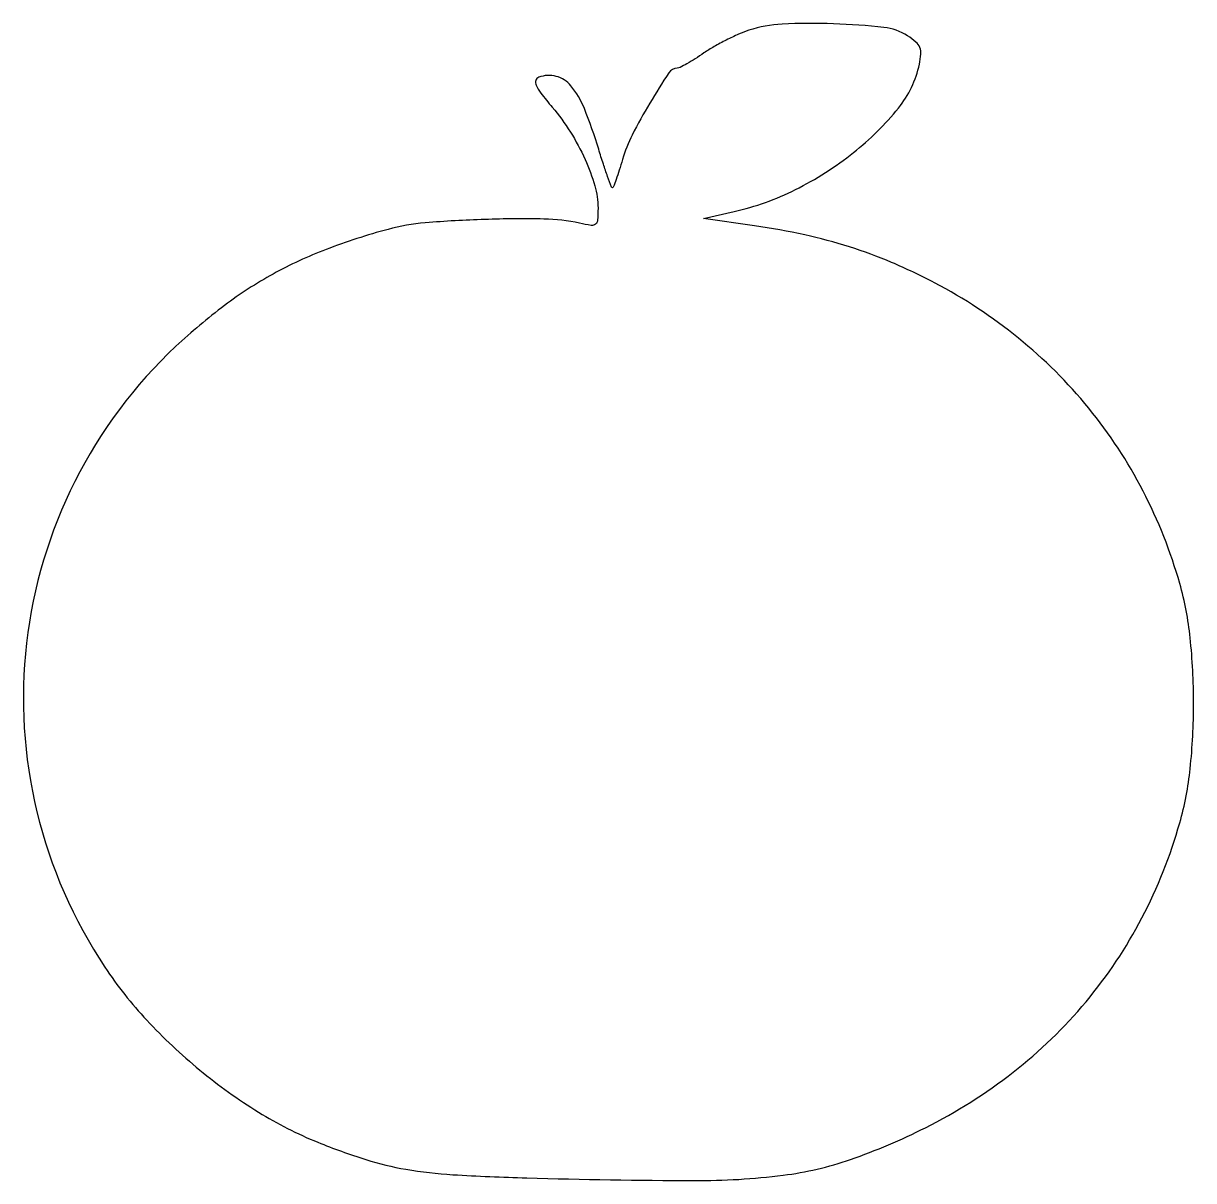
# Model space of a CAD drawing. Extents: x 0 to 206, y 1 to 204.
import ezdxf

# ---------------------------------------------------------------- set-up
doc = ezdxf.new("R2010")
doc.units = 0

msp = doc.modelspace()

# ---------------------------------------------------------------- linework, layer by layer
msp.add_lwpolyline([(127.5, 202.648532, 0.023989), (125.687907, 201.950714, 0.013072), (123.532446, 200.931492, 0.012999), (121.39057, 199.778464, 0.020103), (119.610453, 198.662334, -0.008961), (118.06181, 197.642579, -0.012173), (116.626405, 196.78206, -0.009149), (115.408467, 196.120794, -0.120354), (114.913908, 196, 0.252936), (113.44434, 195.205775, 0.009987), (110.085511, 189.846733, 0.017912), (107.003915, 184.260077, 0.045806), (105.305556, 179.966877, -0.005684), (104.723777, 178.062705, -0.009207), (104.18109, 176.45902, -0.003492), (103.687817, 175.114796, -0.312657), (103.522181, 175, -0.315151), (103.353077, 175.11834, -0.001916), (102.68141, 176.982812, -0.006772), (101.938857, 179.162087, -0.00415), (101.119705, 181.75, 0.019675), (98.599911, 188.928188, 0.079282), (96.238366, 192.91131, 0.15556), (93.652704, 194.564062, 0.15792), (90.604974, 194.401909, 0.230085), (90.079602, 193.840321, 0.182293), (90.130765, 193.000305, 0.060091), (90.96025, 191.621191, 0.00943), (92.95866, 189.151909, -0.034608), (96.139836, 184.789404, -0.033674), (98.721248, 179.990849, -0.035812), (100.445444, 175.334476, -0.070878), (101, 171.442095, -0.016833), (100.928199, 169.31001, -0.206947), (100.563906, 168.602444, -0.212034), (99.804025, 168.392694, -0.017734), (97.75, 168.775, 0.050675), (91.511995, 169.515913, 0.012261), (81.109014, 169.437218, 0.012553), (70.674167, 168.839786, 0.045312), (64.120996, 167.695606, 0.025247), (53.249655, 164.166381, 0.034876), (43.945546, 159.852939, 0.035293), (35.415274, 154.332285, 0.026795), (26.881141, 147.165535, 0.088298), (9.123681, 123.442047, 0.088303), (0.642678, 95.048929, 0.088133), (2.472669, 65.426416, 0.087522), (14.388719, 38.16739, 0.0411), (21.749991, 28.854069, 0.032963), (31.069346, 20.104419, 0.033119), (41.398309, 12.702961, 0.042944), (51.782706, 7.431778, 0.018736), (60.218019, 4.386907, 0.035003), (67.268614, 2.669226, 0.027626), (75.515705, 1.727038, 0.007711), (88.5, 1.167173, 0.005751), (117.87087, 0.692231, 0.032455), (133.511216, 1.63523, 0.052545), (145.335225, 4.405008, 0.032454), (158.5, 9.970677, 0.049498), (173.912886, 19.715157, 0.053231), (186.69931, 32.090441, 0.053562), (196.521471, 46.812501, 0.051258), (203.165483, 63.5, 0.04319), (204.996317, 73.011989, 0.025962), (205.593225, 84.5, 0.025962), (204.996317, 95.988011, 0.04319), (203.165483, 105.5, 0.050537), (196.718171, 121.761555, 0.051415), (187.169626, 136.297956, 0.051274), (174.828873, 148.614318, 0.049728), (160.118979, 158.306064, 0.020284), (152.567226, 161.885685, 0.023855), (145.142733, 164.632742, 0.023157), (137.304238, 166.721092, 0.017276), (128.5, 168.318841), (119.5, 169.632819), (124.904212, 170.838926, 0.061353), (135.667558, 174.672176, 0.051696), (145.871861, 181.18387, 0.054839), (153.758977, 188.999639, 0.117328), (157.440696, 196.684336, 0.033634), (157.704761, 198.480702, 0.118412), (157.523422, 199.626101, 0.117323), (156.840447, 200.570092, 0.032726), (155.373231, 201.675019, 0.118817), (151.221452, 203.160099, 0.018022), (142.367037, 203.789391, 0.02062), (133.336859, 203.732307, 0.068121)], format="xyb", close=True)

doc.saveas('drawing.dxf')
